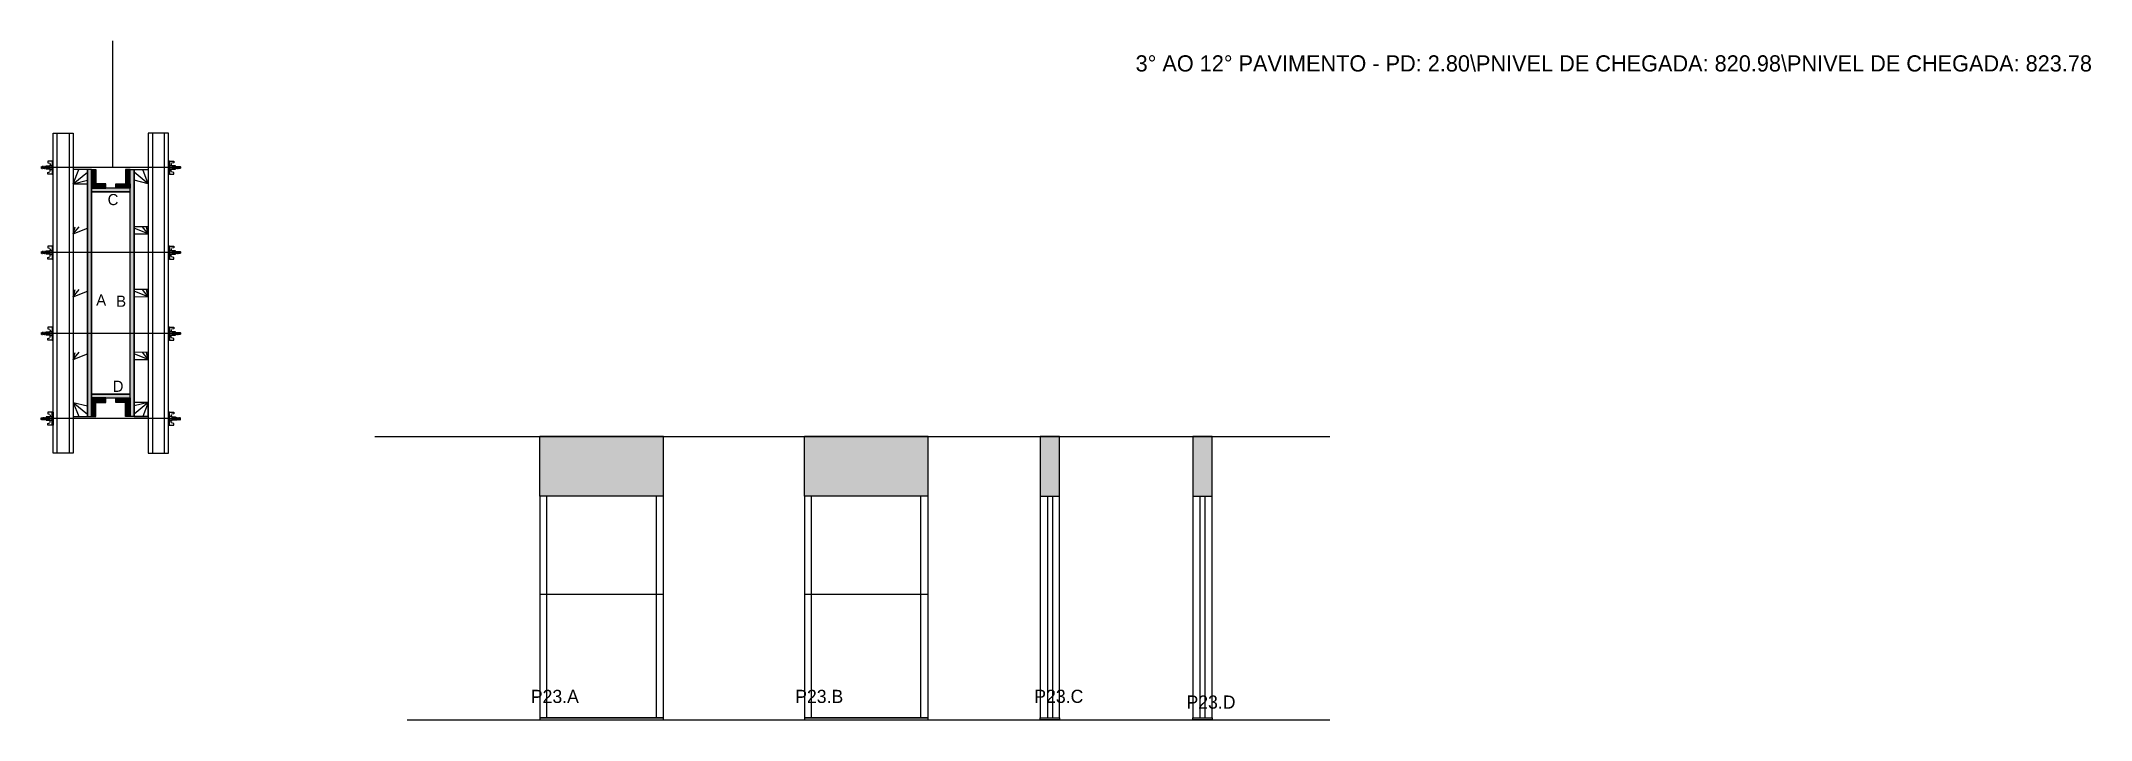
# Model space of a CAD drawing. Header units: metres. Extents: x 7444 to 9467, y 6375 to 7045.
import ezdxf

# ---------------------------------------------------------------- set-up
doc = ezdxf.new("R2010")
doc.units = ezdxf.units.M
for name, color, linetype in [('CHAPA', 7, 'Continuous'), ('COTA', 7, 'Continuous'), ('Hachura', 7, 'Continuous'), ('Madeira', 7, 'Continuous'), ('NOMENCLATURA', 7, 'Continuous'), ('Nível', 7, 'Continuous'), ('Painéis', 7, 'Continuous'), ('Perfil Metálico', 7, 'Continuous'), ('SARR_2.2x7', 7, 'Continuous'), ('SARRAFO', 7, 'Continuous'), ('Texto Seção', 7, 'Continuous'), ('TEXTO_GERAL', 7, 'Continuous')]:
    doc.layers.add(name, color=color, linetype=linetype)

msp = doc.modelspace()

# ---------------------------------------------------------------- hatches: boundary and pattern name
at = {"layer": 'COTA'}
h = msp.add_hatch(color=7, dxfattribs=at)
h.dxf.hatch_style = 1
h.paths.add_polyline_path([(7936.5, 6654.7), (7936.5, 6595.7), (7936.5, 6595.7), (8058.5, 6595.7), (8058.5, 6595.7), (8058.5, 6654.7), (8058.5, 6654.7), (7936.5, 6654.7)])
h = msp.add_hatch(color=7, dxfattribs=at)
h.dxf.hatch_style = 1
h.paths.add_polyline_path([(8197.4, 6654.7), (8197.4, 6595.7), (8197.4, 6595.7), (8319.4, 6595.7), (8319.4, 6595.7), (8319.4, 6654.7), (8319.4, 6654.7), (8197.4, 6654.7)])
h = msp.add_hatch(color=7, dxfattribs=at)
h.dxf.hatch_style = 1
h.paths.add_polyline_path([(8449.2, 6595.7), (8449.2, 6654.7), (8449.2, 6654.7), (8430.2, 6654.7), (8430.2, 6654.7), (8430.2, 6595.7), (8430.2, 6595.7), (8449.2, 6595.7)])
h = msp.add_hatch(color=7, dxfattribs=at)
h.dxf.hatch_style = 1
h.paths.add_polyline_path([(8599.6, 6595.7), (8599.6, 6654.7), (8599.6, 6654.7), (8580.6, 6654.7), (8580.6, 6654.7), (8580.6, 6595.7), (8580.6, 6595.7), (8599.6, 6595.7)])
at = {"layer": 'Hachura'}
h = msp.add_hatch(color=7, dxfattribs=at)
h.dxf.hatch_style = 1
h.paths.add_polyline_path([(7494.2, 6918.4), (7490.2, 6918.4), (7490.2, 6918.4), (7490.2, 6674.4), (7490.2, 6674.4), (7494.2, 6674.4), (7494.2, 6674.4), (7494.2, 6918.4)])
h = msp.add_hatch(color=7, dxfattribs=at)
h.dxf.hatch_style = 1
h.paths.add_polyline_path([(7494.2, 6918.4), (7490.2, 6918.4), (7490.2, 6918.4), (7490.2, 6674.4), (7490.2, 6674.4), (7494.2, 6674.4), (7494.2, 6674.4), (7494.2, 6918.4)])
h = msp.add_hatch(color=7, dxfattribs=at)
h.dxf.hatch_style = 1
h.paths.add_polyline_path([(7494.2, 6904.4), (7498.6, 6904.4), (7498.6, 6904.4), (7498.6, 6918.4), (7498.6, 6918.4), (7494.2, 6918.4), (7494.2, 6918.4), (7494.2, 6904.4)])
h = msp.add_hatch(color=7, dxfattribs=at)
h.dxf.hatch_style = 1
h.paths.add_polyline_path([(7532.2, 6904.4), (7527.8, 6904.4), (7527.8, 6904.4), (7527.8, 6918.4), (7527.8, 6918.4), (7532.2, 6918.4), (7532.2, 6918.4), (7532.2, 6904.4)])
h = msp.add_hatch(color=7, dxfattribs=at)
h.dxf.hatch_style = 1
h.paths.add_polyline_path([(7532.2, 6918.4), (7536.2, 6918.4), (7536.2, 6918.4), (7536.2, 6674.4), (7536.2, 6674.4), (7532.2, 6674.4), (7532.2, 6674.4), (7532.2, 6918.4)])
h = msp.add_hatch(color=7, dxfattribs=at)
h.dxf.hatch_style = 1
h.paths.add_polyline_path([(7532.2, 6918.4), (7536.2, 6918.4), (7536.2, 6918.4), (7536.2, 6674.4), (7536.2, 6674.4), (7532.2, 6674.4), (7532.2, 6674.4), (7532.2, 6918.4)])
h = msp.add_hatch(color=7, dxfattribs=at)
h.dxf.hatch_style = 1
h.paths.add_polyline_path([(7494.2, 6900), (7494.2, 6904.4), (7494.2, 6904.4), (7508.2, 6904.4), (7508.2, 6904.4), (7508.2, 6900), (7508.2, 6900), (7494.2, 6900)])
h = msp.add_hatch(color=7, dxfattribs=at)
h.dxf.hatch_style = 1
h.paths.add_polyline_path([(7532.2, 6896.4), (7532.2, 6900), (7532.2, 6900), (7494.2, 6900), (7494.2, 6900), (7494.2, 6896.4), (7494.2, 6896.4), (7532.2, 6896.4)])
h = msp.add_hatch(color=7, dxfattribs=at)
h.dxf.hatch_style = 1
h.paths.add_polyline_path([(7532.2, 6896.4), (7532.2, 6900), (7532.2, 6900), (7494.2, 6900), (7494.2, 6900), (7494.2, 6896.4), (7494.2, 6896.4), (7532.2, 6896.4)])
h = msp.add_hatch(color=7, dxfattribs=at)
h.dxf.hatch_style = 1
h.paths.add_polyline_path([(7532.2, 6900), (7532.2, 6904.4), (7532.2, 6904.4), (7518.2, 6904.4), (7518.2, 6904.4), (7518.2, 6900), (7518.2, 6900), (7532.2, 6900)])
h = msp.add_hatch(color=7, dxfattribs=at)
h.dxf.hatch_style = 1
h.paths.add_polyline_path([(7532.2, 6692.8), (7532.2, 6696.4), (7532.2, 6696.4), (7494.2, 6696.4), (7494.2, 6696.4), (7494.2, 6692.8), (7494.2, 6692.8), (7532.2, 6692.8)])
h = msp.add_hatch(color=7, dxfattribs=at)
h.dxf.hatch_style = 1
h.paths.add_polyline_path([(7532.2, 6692.8), (7532.2, 6696.4), (7532.2, 6696.4), (7494.2, 6696.4), (7494.2, 6696.4), (7494.2, 6692.8), (7494.2, 6692.8), (7532.2, 6692.8)])
h = msp.add_hatch(color=7, dxfattribs=at)
h.dxf.hatch_style = 1
h.paths.add_polyline_path([(7494.2, 6688.4), (7494.2, 6692.8), (7494.2, 6692.8), (7508.2, 6692.8), (7508.2, 6692.8), (7508.2, 6688.4), (7508.2, 6688.4), (7494.2, 6688.4)])
h = msp.add_hatch(color=7, dxfattribs=at)
h.dxf.hatch_style = 1
h.paths.add_polyline_path([(7494.2, 6688.4), (7498.6, 6688.4), (7498.6, 6688.4), (7498.6, 6674.4), (7498.6, 6674.4), (7494.2, 6674.4), (7494.2, 6674.4), (7494.2, 6688.4)])
h = msp.add_hatch(color=7, dxfattribs=at)
h.dxf.hatch_style = 1
h.paths.add_polyline_path([(7532.2, 6688.4), (7532.2, 6692.8), (7532.2, 6692.8), (7518.2, 6692.8), (7518.2, 6692.8), (7518.2, 6688.4), (7518.2, 6688.4), (7532.2, 6688.4)])
h = msp.add_hatch(color=7, dxfattribs=at)
h.dxf.hatch_style = 1
h.paths.add_polyline_path([(7532.2, 6688.4), (7527.8, 6688.4), (7527.8, 6688.4), (7527.8, 6674.4), (7527.8, 6674.4), (7532.2, 6674.4), (7532.2, 6674.4), (7532.2, 6688.4)])

# ---------------------------------------------------------------- linework, layer by layer
at = {"layer": 'CHAPA', "color": 7, "lineweight": 25}
for points in [[(7494.2, 6918.4), (7490.2, 6918.4), (7490.2, 6674.4), (7494.2, 6674.4)], [(7494.2, 6918.4), (7490.2, 6918.4), (7490.2, 6674.4), (7494.2, 6674.4)], [(7532.2, 6918.4), (7536.2, 6918.4), (7536.2, 6674.4), (7532.2, 6674.4)], [(7532.2, 6918.4), (7536.2, 6918.4), (7536.2, 6674.4), (7532.2, 6674.4)], [(7532.2, 6896.4), (7532.2, 6900), (7494.2, 6900), (7494.2, 6896.4)], [(7532.2, 6896.4), (7532.2, 6900), (7494.2, 6900), (7494.2, 6896.4)], [(7532.2, 6692.8), (7532.2, 6696.4), (7494.2, 6696.4), (7494.2, 6692.8)], [(7532.2, 6692.8), (7532.2, 6696.4), (7494.2, 6696.4), (7494.2, 6692.8)]]:
    msp.add_lwpolyline(points, close=True, dxfattribs=at)
at = {"layer": 'COTA', "color": 7, "lineweight": 25}
for p, q in [((8058.5, 6654.7), (7936.5, 6654.7)), ((7936.5, 6595.7), (7936.5, 6654.7)), ((8058.5, 6595.7), (8058.5, 6654.7)), ((8319.4, 6654.7), (8197.4, 6654.7)), ((8197.4, 6595.7), (8197.4, 6654.7)), ((8319.4, 6595.7), (8319.4, 6654.7))]:
    msp.add_line(p, q, dxfattribs=at)
for points in [[(8449.2, 6595.7), (8449.2, 6654.7), (8430.2, 6654.7), (8430.2, 6595.7)], [(8599.6, 6595.7), (8599.6, 6654.7), (8580.6, 6654.7), (8580.6, 6595.7)]]:
    msp.add_lwpolyline(points, dxfattribs=at)
at = {"layer": 'Defpoints', "color": 7, "lineweight": 25}
msp.add_line((7515.1, 6920.4), (7515.1, 7045.4), dxfattribs=at)
at = {"layer": 'Hachura', "color": 7, "lineweight": 25}
for p, q in [((7444.7, 6921.4), (7444.4, 6921.1)), ((7444.4, 6921.1), (7444.4, 6919.8)), ((7444.7, 6919.5), (7444.4, 6919.8)), ((7445, 6921.4), (7444.7, 6921.4)), ((7444.7, 6921.4), (7444.7, 6921.4)), ((7444.7, 6919.5), (7444.7, 6921.4)), ((7445.3, 6919.5), (7444.7, 6920.8)), ((7445.2, 6919.4), (7444.7, 6920.5)), ((7444.7, 6920), (7445, 6919.3)), ((7444.7, 6919.7), (7444.8, 6919.5)), ((7444.8, 6919.5), (7444.7, 6919.5)), ((7445, 6921.4), (7446, 6919.5)), ((7445, 6921.4), (7446, 6919.5)), ((7445.1, 6921.5), (7446.2, 6919.3)), ((7446.4, 6919.4), (7445.3, 6921.5)), ((7445.3, 6919.5), (7446, 6919.5)), ((7446.2, 6921.4), (7445.5, 6921.4)), ((7446.5, 6919.5), (7445.5, 6921.4)), ((7446.2, 6921.4), (7447.1, 6919.5)), ((7446.3, 6921.5), (7447.3, 6919.3)), ((7447.6, 6919.4), (7446.5, 6921.5)), ((7447.1, 6919.5), (7446.5, 6919.5)), ((7447.3, 6921.4), (7446.7, 6921.4)), ((7447.6, 6919.5), (7446.7, 6921.4)), ((7446.9, 6921.4), (7446.7, 6921.4)), ((7447.3, 6921.4), (7448.3, 6919.5)), ((7447.4, 6921.5), (7448.5, 6919.3)), ((7447.9, 6919.5), (7447.6, 6919.5)), ((7448.7, 6919.4), (7447.7, 6921.5)), ((7448.5, 6921.4), (7447.8, 6921.4)), ((7448.8, 6919.5), (7447.8, 6921.4)), ((7447.9, 6919.5), (7448.3, 6919.5)), ((7448.5, 6921.4), (7449.4, 6919.5)), ((7449.4, 6920.2), (7448.8, 6921.5)), ((7448.8, 6919.5), (7449.4, 6919.5)), ((7449.4, 6920.5), (7449, 6921.4)), ((7449.4, 6921.4), (7449, 6921.4)), ((7581, 6920.4), (7449.2, 6920.4)), ((7449.4, 6918.7), (7449.4, 6922)), ((7449.4, 6922), (7452.7, 6922)), ((7449.4, 6921), (7452.7, 6921)), ((7449.4, 6919.5), (7452.7, 6919.5)), ((7452.7, 6918.7), (7449.4, 6918.7)), ((7449.5, 6918.7), (7449.5, 6922)), ((7456.2, 6926.8), (7451, 6926.8)), ((7451, 6926.8), (7451, 6925.1)), ((7451, 6925.1), (7453.2, 6924.6)), ((7452.7, 6922.3), (7452.7, 6918.4)), ((7455.3, 6922.3), (7452.7, 6922.3)), ((7452.7, 6918.4), (7452.7, 6918.7)), ((7452.7, 6918.4), (7452.7, 6918.7)), ((7452.7, 6918.4), (7455.3, 6918.4)), ((7455.3, 6920.7), (7453.3, 6920.7)), ((7453.3, 6920.2), (7455.3, 6920.2)), ((7453.4, 6924.2), (7453.4, 6922.3)), ((7453.4, 6916.5), (7453.4, 6918.4)), ((7455.2, 6926.7), (7456.2, 6926.7)), ((7455.2, 6926.5), (7456.2, 6926.5)), ((7455.2, 6926.1), (7456.2, 6926.1)), ((7455.2, 6925.7), (7456.2, 6925.7)), ((7455.2, 6924.8), (7456.2, 6924.8)), ((7455.2, 6923.4), (7456.2, 6923.4)), ((7455.2, 6917.3), (7456.2, 6917.3)), ((7455.3, 6926.8), (7455.3, 6913.9)), ((7455.3, 6926.8), (7455.3, 6921.7)), ((7455.3, 6920.4), (7455.3, 6922.3)), ((7455.3, 6921.7), (7455.3, 6921)), ((7455.3, 6920.4), (7456.2, 6920.4)), ((7455.6, 6921.3), (7455.4, 6921.3)), ((7455.4, 6919.4), (7455.8, 6919.4)), ((7456, 6921.3), (7455.6, 6921.3)), ((7456.2, 6913.9), (7456.2, 6926.8)), ((7456.2, 6914.9), (7456.2, 6922.7)), ((7570.2, 6913.9), (7570.2, 6926.8)), ((7570.2, 6926.8), (7575.3, 6926.8)), ((7571.1, 6926.7), (7570.2, 6926.7)), ((7571.1, 6926.5), (7570.2, 6926.5)), ((7571.1, 6926.1), (7570.2, 6926.1)), ((7571.1, 6925.7), (7570.2, 6925.7)), ((7571.1, 6924.8), (7570.2, 6924.8)), ((7571.1, 6923.4), (7570.2, 6923.4)), ((7570.2, 6914.9), (7570.2, 6922.7)), ((7571.1, 6920.4), (7570.2, 6920.4)), ((7571.1, 6917.3), (7570.2, 6917.3)), ((7570.3, 6921.3), (7570.7, 6921.3)), ((7570.9, 6919.4), (7570.5, 6919.4)), ((7570.7, 6921.3), (7571, 6921.3)), ((7571.1, 6926.8), (7571.1, 6913.9)), ((7571.1, 6926.8), (7571.1, 6921.7)), ((7571.1, 6920.4), (7571.1, 6922.3)), ((7571.1, 6922.3), (7573.6, 6922.3)), ((7571.1, 6921.7), (7571.1, 6921)), ((7571.1, 6920.7), (7573.1, 6920.7)), ((7573.1, 6920.2), (7571.1, 6920.2)), ((7573.6, 6918.4), (7571.1, 6918.4)), ((7572.9, 6924.2), (7572.9, 6922.3)), ((7572.9, 6916.5), (7572.9, 6918.4)), ((7575.3, 6925.1), (7573.1, 6924.6)), ((7573.6, 6922.3), (7573.6, 6918.4)), ((7576.9, 6922), (7573.6, 6922)), ((7576.9, 6921), (7573.6, 6921)), ((7576.9, 6919.5), (7573.6, 6919.5)), ((7573.6, 6918.7), (7576.9, 6918.7)), ((7573.6, 6918.4), (7573.6, 6918.7)), ((7573.6, 6918.4), (7573.6, 6918.7)), ((7575.3, 6926.8), (7575.3, 6925.1)), ((7576.8, 6918.7), (7576.8, 6922)), ((7576.9, 6918.7), (7576.9, 6922)), ((7576.9, 6920.2), (7577.5, 6921.5)), ((7577.8, 6921.4), (7576.9, 6919.5)), ((7576.9, 6920.5), (7577.3, 6921.4)), ((7576.9, 6921.4), (7577.3, 6921.4)), ((7577.5, 6919.5), (7576.9, 6919.5)), ((7577.5, 6919.5), (7578.5, 6921.4)), ((7577.6, 6919.4), (7578.7, 6921.5)), ((7578.9, 6921.5), (7577.8, 6919.3)), ((7577.8, 6921.4), (7578.5, 6921.4)), ((7579, 6921.4), (7578, 6919.5)), ((7578.5, 6919.5), (7578, 6919.5)), ((7578.5, 6919.5), (7578.7, 6919.5)), ((7578.7, 6919.4), (7579.8, 6921.5)), ((7578.7, 6919.5), (7579.6, 6921.4)), ((7580.1, 6921.5), (7579, 6919.3)), ((7579, 6921.4), (7579.6, 6921.4)), ((7580.2, 6921.4), (7579.2, 6919.5)), ((7579.2, 6919.5), (7579.8, 6919.5)), ((7579.4, 6921.4), (7579.6, 6921.4)), ((7579.8, 6919.5), (7580.8, 6921.4)), ((7579.9, 6919.4), (7581, 6921.5)), ((7581.2, 6921.5), (7580.1, 6919.3)), ((7580.2, 6921.4), (7580.8, 6921.4)), ((7581.3, 6921.4), (7580.3, 6919.5)), ((7581.3, 6921.4), (7580.3, 6919.5)), ((7581, 6919.5), (7580.3, 6919.5)), ((7581, 6919.5), (7581.6, 6920.8)), ((7581.1, 6919.4), (7581.6, 6920.5)), ((7581.3, 6921.4), (7581.6, 6921.4)), ((7581.6, 6920), (7581.3, 6919.3)), ((7581.6, 6919.7), (7581.5, 6919.5)), ((7581.5, 6919.5), (7581.6, 6919.5)), ((7581.6, 6921.4), (7581.6, 6921.4)), ((7581.6, 6921.4), (7582, 6921.1)), ((7581.6, 6919.5), (7581.6, 6921.4)), ((7581.6, 6919.5), (7582, 6919.8)), ((7582, 6921.1), (7582, 6919.8)), ((7451, 6915.6), (7453.2, 6916.2)), ((7451, 6913.9), (7451, 6915.6)), ((7455.3, 6913.9), (7451, 6913.9)), ((7455.2, 6915.9), (7456.2, 6915.9)), ((7455.2, 6915.1), (7456.2, 6915.1)), ((7455.2, 6914.6), (7456.2, 6914.6)), ((7455.2, 6914.3), (7456.2, 6914.3)), ((7455.2, 6914.1), (7456.2, 6914.1)), ((7455.3, 6913.9), (7456.2, 6913.9)), ((7571.1, 6915.9), (7570.2, 6915.9)), ((7571.1, 6915.1), (7570.2, 6915.1)), ((7571.1, 6914.6), (7570.2, 6914.6)), ((7571.1, 6914.3), (7570.2, 6914.3)), ((7571.1, 6914.1), (7570.2, 6914.1)), ((7571.1, 6913.9), (7570.2, 6913.9)), ((7571.1, 6913.9), (7575.3, 6913.9)), ((7575.3, 6915.6), (7573.1, 6916.2)), ((7575.3, 6913.9), (7575.3, 6915.6)), ((7444.7, 6837.4), (7444.4, 6837.1)), ((7444.4, 6837.1), (7444.4, 6835.8)), ((7444.7, 6835.5), (7444.4, 6835.8)), ((7445, 6837.4), (7444.7, 6837.4)), ((7444.7, 6837.4), (7444.7, 6837.4)), ((7444.7, 6835.5), (7444.7, 6837.4)), ((7445.3, 6835.5), (7444.7, 6836.8)), ((7445.2, 6835.4), (7444.7, 6836.5)), ((7444.7, 6836), (7445, 6835.3)), ((7444.7, 6835.7), (7444.8, 6835.5)), ((7445, 6837.4), (7446, 6835.5)), ((7445, 6837.4), (7446, 6835.5)), ((7445.1, 6837.5), (7446.2, 6835.3)), ((7446.4, 6835.4), (7445.3, 6837.5)), ((7446.2, 6837.4), (7445.5, 6837.4)), ((7446.5, 6835.5), (7445.5, 6837.4)), ((7446.2, 6837.4), (7447.1, 6835.5)), ((7446.3, 6837.5), (7447.3, 6835.3)), ((7447.6, 6835.4), (7446.5, 6837.5)), ((7447.3, 6837.4), (7446.7, 6837.4)), ((7447.6, 6835.5), (7446.7, 6837.4)), ((7446.9, 6837.4), (7446.7, 6837.4)), ((7447.3, 6837.4), (7448.3, 6835.5)), ((7447.4, 6837.5), (7448.5, 6835.3)), ((7448.7, 6835.4), (7447.7, 6837.5)), ((7448.5, 6837.4), (7447.8, 6837.4)), ((7448.8, 6835.5), (7447.8, 6837.4)), ((7448.5, 6837.4), (7449.4, 6835.5)), ((7449.4, 6836.2), (7448.8, 6837.5)), ((7449.4, 6836.5), (7449, 6837.4)), ((7449.4, 6837.4), (7449, 6837.4)), ((7581, 6836.4), (7449.2, 6836.4)), ((7449.4, 6834.7), (7449.4, 6838)), ((7449.4, 6838), (7452.7, 6838)), ((7449.4, 6837), (7452.7, 6837)), ((7449.5, 6834.7), (7449.5, 6838)), ((7456.2, 6842.8), (7451, 6842.8)), ((7451, 6842.8), (7451, 6841.1)), ((7451, 6841.1), (7453.2, 6840.6)), ((7452.7, 6838.3), (7452.7, 6834.4)), ((7455.3, 6838.3), (7452.7, 6838.3)), ((7455.3, 6836.7), (7453.3, 6836.7)), ((7453.3, 6836.2), (7455.3, 6836.2)), ((7453.4, 6840.2), (7453.4, 6838.3)), ((7455.2, 6842.7), (7456.2, 6842.7)), ((7455.2, 6842.5), (7456.2, 6842.5)), ((7455.2, 6842.1), (7456.2, 6842.1)), ((7455.2, 6841.7), (7456.2, 6841.7)), ((7455.2, 6840.8), (7456.2, 6840.8)), ((7455.2, 6839.4), (7456.2, 6839.4)), ((7455.3, 6842.8), (7455.3, 6829.9)), ((7455.3, 6842.8), (7455.3, 6837.7)), ((7455.3, 6836.4), (7455.3, 6838.3)), ((7455.3, 6837.7), (7455.3, 6837)), ((7455.3, 6836.4), (7456.2, 6836.4)), ((7455.6, 6837.3), (7455.4, 6837.3)), ((7456, 6837.3), (7455.6, 6837.3)), ((7456.2, 6829.9), (7456.2, 6842.8)), ((7456.2, 6830.9), (7456.2, 6838.7)), ((7570.2, 6829.9), (7570.2, 6842.8)), ((7570.2, 6842.8), (7575.3, 6842.8)), ((7571.1, 6842.7), (7570.2, 6842.7)), ((7571.1, 6842.5), (7570.2, 6842.5)), ((7571.1, 6842.1), (7570.2, 6842.1)), ((7571.1, 6841.7), (7570.2, 6841.7)), ((7571.1, 6840.8), (7570.2, 6840.8)), ((7571.1, 6839.4), (7570.2, 6839.4)), ((7570.2, 6830.9), (7570.2, 6838.7)), ((7571.1, 6836.4), (7570.2, 6836.4)), ((7570.3, 6837.3), (7570.7, 6837.3)), ((7570.7, 6837.3), (7571, 6837.3)), ((7571.1, 6842.8), (7571.1, 6829.9)), ((7571.1, 6842.8), (7571.1, 6837.7)), ((7571.1, 6836.4), (7571.1, 6838.3)), ((7571.1, 6838.3), (7573.6, 6838.3)), ((7571.1, 6837.7), (7571.1, 6837)), ((7571.1, 6836.7), (7573.1, 6836.7)), ((7573.1, 6836.2), (7571.1, 6836.2)), ((7572.9, 6840.2), (7572.9, 6838.3)), ((7575.3, 6841.1), (7573.1, 6840.6)), ((7573.6, 6838.3), (7573.6, 6834.4)), ((7576.9, 6838), (7573.6, 6838)), ((7576.9, 6837), (7573.6, 6837)), ((7575.3, 6842.8), (7575.3, 6841.1)), ((7576.8, 6834.7), (7576.8, 6838)), ((7576.9, 6834.7), (7576.9, 6838)), ((7576.9, 6836.2), (7577.5, 6837.5)), ((7577.8, 6837.4), (7576.9, 6835.5)), ((7576.9, 6836.5), (7577.3, 6837.4)), ((7576.9, 6837.4), (7577.3, 6837.4)), ((7577.5, 6835.5), (7578.5, 6837.4)), ((7577.6, 6835.4), (7578.7, 6837.5)), ((7578.9, 6837.5), (7577.8, 6835.3)), ((7577.8, 6837.4), (7578.5, 6837.4)), ((7579, 6837.4), (7578, 6835.5)), ((7578.7, 6835.4), (7579.8, 6837.5)), ((7578.7, 6835.5), (7579.6, 6837.4)), ((7580.1, 6837.5), (7579, 6835.3)), ((7579, 6837.4), (7579.6, 6837.4)), ((7580.2, 6837.4), (7579.2, 6835.5)), ((7579.4, 6837.4), (7579.6, 6837.4)), ((7579.8, 6835.5), (7580.8, 6837.4)), ((7579.9, 6835.4), (7581, 6837.5)), ((7581.2, 6837.5), (7580.1, 6835.3)), ((7580.2, 6837.4), (7580.8, 6837.4)), ((7581.3, 6837.4), (7580.3, 6835.5)), ((7581.3, 6837.4), (7580.3, 6835.5)), ((7581, 6835.5), (7581.6, 6836.8)), ((7581.1, 6835.4), (7581.6, 6836.5)), ((7581.3, 6837.4), (7581.6, 6837.4)), ((7581.6, 6836), (7581.3, 6835.3)), ((7581.6, 6835.7), (7581.5, 6835.5)), ((7581.6, 6837.4), (7581.6, 6837.4)), ((7581.6, 6837.4), (7582, 6837.1)), ((7581.6, 6835.5), (7581.6, 6837.4)), ((7581.6, 6835.5), (7582, 6835.8)), ((7582, 6837.1), (7582, 6835.8)), ((7444.8, 6835.5), (7444.7, 6835.5)), ((7445.3, 6835.5), (7446, 6835.5)), ((7447.1, 6835.5), (7446.5, 6835.5)), ((7447.9, 6835.5), (7447.6, 6835.5)), ((7447.9, 6835.5), (7448.3, 6835.5)), ((7448.8, 6835.5), (7449.4, 6835.5)), ((7449.4, 6835.5), (7452.7, 6835.5)), ((7452.7, 6834.7), (7449.4, 6834.7)), ((7451, 6831.6), (7453.2, 6832.2)), ((7451, 6829.9), (7451, 6831.6)), ((7455.3, 6829.9), (7451, 6829.9)), ((7452.7, 6834.4), (7452.7, 6834.7)), ((7452.7, 6834.4), (7452.7, 6834.7)), ((7452.7, 6834.4), (7455.3, 6834.4)), ((7453.4, 6832.5), (7453.4, 6834.4)), ((7455.2, 6833.3), (7456.2, 6833.3)), ((7455.2, 6831.9), (7456.2, 6831.9)), ((7455.2, 6831.1), (7456.2, 6831.1)), ((7455.2, 6830.6), (7456.2, 6830.6)), ((7455.2, 6830.3), (7456.2, 6830.3)), ((7455.2, 6830.1), (7456.2, 6830.1)), ((7455.3, 6829.9), (7456.2, 6829.9)), ((7455.4, 6835.4), (7455.8, 6835.4)), ((7571.1, 6833.3), (7570.2, 6833.3)), ((7571.1, 6831.9), (7570.2, 6831.9)), ((7571.1, 6831.1), (7570.2, 6831.1)), ((7571.1, 6830.6), (7570.2, 6830.6)), ((7571.1, 6830.3), (7570.2, 6830.3)), ((7571.1, 6830.1), (7570.2, 6830.1)), ((7571.1, 6829.9), (7570.2, 6829.9)), ((7570.9, 6835.4), (7570.5, 6835.4)), ((7573.6, 6834.4), (7571.1, 6834.4)), ((7571.1, 6829.9), (7575.3, 6829.9)), ((7572.9, 6832.5), (7572.9, 6834.4)), ((7575.3, 6831.6), (7573.1, 6832.2)), ((7576.9, 6835.5), (7573.6, 6835.5)), ((7573.6, 6834.7), (7576.9, 6834.7)), ((7573.6, 6834.4), (7573.6, 6834.7)), ((7573.6, 6834.4), (7573.6, 6834.7)), ((7575.3, 6829.9), (7575.3, 6831.6)), ((7577.5, 6835.5), (7576.9, 6835.5)), ((7578.5, 6835.5), (7578, 6835.5)), ((7578.5, 6835.5), (7578.7, 6835.5)), ((7579.2, 6835.5), (7579.8, 6835.5)), ((7581, 6835.5), (7580.3, 6835.5)), ((7581.5, 6835.5), (7581.6, 6835.5)), ((7444.7, 6757.4), (7444.4, 6757.1)), ((7444.4, 6757.1), (7444.4, 6755.8)), ((7444.7, 6755.5), (7444.4, 6755.8)), ((7445, 6757.4), (7444.7, 6757.4)), ((7444.7, 6757.4), (7444.7, 6757.4)), ((7444.7, 6755.5), (7444.7, 6757.4)), ((7445.3, 6755.5), (7444.7, 6756.8)), ((7445.2, 6755.4), (7444.7, 6756.5)), ((7444.7, 6756), (7445, 6755.3)), ((7444.7, 6755.7), (7444.8, 6755.5)), ((7444.8, 6755.5), (7444.7, 6755.5)), ((7445, 6757.4), (7446, 6755.5)), ((7445, 6757.4), (7446, 6755.5)), ((7445.1, 6757.5), (7446.2, 6755.3)), ((7446.4, 6755.4), (7445.3, 6757.5)), ((7445.3, 6755.5), (7446, 6755.5)), ((7446.2, 6757.4), (7445.5, 6757.4)), ((7446.5, 6755.5), (7445.5, 6757.4)), ((7446.2, 6757.4), (7447.1, 6755.5)), ((7446.3, 6757.5), (7447.3, 6755.3)), ((7447.6, 6755.4), (7446.5, 6757.5)), ((7447.1, 6755.5), (7446.5, 6755.5)), ((7447.3, 6757.4), (7446.7, 6757.4)), ((7447.6, 6755.5), (7446.7, 6757.4)), ((7446.9, 6757.4), (7446.7, 6757.4)), ((7447.3, 6757.4), (7448.3, 6755.5)), ((7447.4, 6757.5), (7448.5, 6755.3)), ((7447.9, 6755.5), (7447.6, 6755.5)), ((7448.7, 6755.4), (7447.7, 6757.5)), ((7448.5, 6757.4), (7447.8, 6757.4)), ((7448.8, 6755.5), (7447.8, 6757.4)), ((7447.9, 6755.5), (7448.3, 6755.5)), ((7448.5, 6757.4), (7449.4, 6755.5)), ((7449.4, 6756.2), (7448.8, 6757.5)), ((7448.8, 6755.5), (7449.4, 6755.5)), ((7449.4, 6756.5), (7449, 6757.4)), ((7449.4, 6757.4), (7449, 6757.4)), ((7581, 6756.4), (7449.2, 6756.4)), ((7449.4, 6754.7), (7449.4, 6758)), ((7449.4, 6758), (7452.7, 6758)), ((7449.4, 6757), (7452.7, 6757)), ((7449.4, 6755.5), (7452.7, 6755.5)), ((7452.7, 6754.7), (7449.4, 6754.7)), ((7449.5, 6754.7), (7449.5, 6758)), ((7456.2, 6762.8), (7451, 6762.8)), ((7451, 6762.8), (7451, 6761.1)), ((7451, 6761.1), (7453.2, 6760.6)), ((7452.7, 6758.3), (7452.7, 6754.4)), ((7455.3, 6758.3), (7452.7, 6758.3)), ((7452.7, 6754.4), (7452.7, 6754.7)), ((7452.7, 6754.4), (7452.7, 6754.7)), ((7455.3, 6756.7), (7453.3, 6756.7)), ((7453.3, 6756.2), (7455.3, 6756.2)), ((7453.4, 6760.2), (7453.4, 6758.3)), ((7455.2, 6762.7), (7456.2, 6762.7)), ((7455.2, 6762.5), (7456.2, 6762.5)), ((7455.2, 6762.1), (7456.2, 6762.1)), ((7455.2, 6761.7), (7456.2, 6761.7)), ((7455.2, 6760.8), (7456.2, 6760.8)), ((7455.2, 6759.4), (7456.2, 6759.4)), ((7455.3, 6762.8), (7455.3, 6749.9)), ((7455.3, 6762.8), (7455.3, 6757.7)), ((7455.3, 6756.4), (7455.3, 6758.3)), ((7455.3, 6757.7), (7455.3, 6757)), ((7455.3, 6756.4), (7456.2, 6756.4)), ((7455.6, 6757.3), (7455.4, 6757.3)), ((7455.4, 6755.4), (7455.8, 6755.4)), ((7456, 6757.3), (7455.6, 6757.3)), ((7456.2, 6749.9), (7456.2, 6762.8)), ((7456.2, 6750.9), (7456.2, 6758.7)), ((7570.2, 6749.9), (7570.2, 6762.8)), ((7570.2, 6762.8), (7575.3, 6762.8)), ((7571.1, 6762.7), (7570.2, 6762.7)), ((7571.1, 6762.5), (7570.2, 6762.5)), ((7571.1, 6762.1), (7570.2, 6762.1)), ((7571.1, 6761.7), (7570.2, 6761.7)), ((7571.1, 6760.8), (7570.2, 6760.8)), ((7571.1, 6759.4), (7570.2, 6759.4)), ((7570.2, 6750.9), (7570.2, 6758.7)), ((7571.1, 6756.4), (7570.2, 6756.4)), ((7570.3, 6757.3), (7570.7, 6757.3)), ((7570.9, 6755.4), (7570.5, 6755.4)), ((7570.7, 6757.3), (7571, 6757.3)), ((7571.1, 6762.8), (7571.1, 6749.9)), ((7571.1, 6762.8), (7571.1, 6757.7)), ((7571.1, 6756.4), (7571.1, 6758.3)), ((7571.1, 6758.3), (7573.6, 6758.3)), ((7571.1, 6757.7), (7571.1, 6757)), ((7571.1, 6756.7), (7573.1, 6756.7)), ((7573.1, 6756.2), (7571.1, 6756.2)), ((7572.9, 6760.2), (7572.9, 6758.3)), ((7575.3, 6761.1), (7573.1, 6760.6)), ((7573.6, 6758.3), (7573.6, 6754.4)), ((7576.9, 6758), (7573.6, 6758)), ((7576.9, 6757), (7573.6, 6757)), ((7576.9, 6755.5), (7573.6, 6755.5)), ((7573.6, 6754.7), (7576.9, 6754.7)), ((7573.6, 6754.4), (7573.6, 6754.7)), ((7573.6, 6754.4), (7573.6, 6754.7)), ((7575.3, 6762.8), (7575.3, 6761.1)), ((7576.8, 6754.7), (7576.8, 6758)), ((7576.9, 6754.7), (7576.9, 6758)), ((7576.9, 6756.2), (7577.5, 6757.5)), ((7577.8, 6757.4), (7576.9, 6755.5)), ((7576.9, 6756.5), (7577.3, 6757.4)), ((7576.9, 6757.4), (7577.3, 6757.4)), ((7577.5, 6755.5), (7576.9, 6755.5)), ((7577.5, 6755.5), (7578.5, 6757.4)), ((7577.6, 6755.4), (7578.7, 6757.5)), ((7578.9, 6757.5), (7577.8, 6755.3)), ((7577.8, 6757.4), (7578.5, 6757.4)), ((7579, 6757.4), (7578, 6755.5)), ((7578.5, 6755.5), (7578, 6755.5)), ((7578.5, 6755.5), (7578.7, 6755.5)), ((7578.7, 6755.4), (7579.8, 6757.5)), ((7578.7, 6755.5), (7579.6, 6757.4)), ((7580.1, 6757.5), (7579, 6755.3)), ((7579, 6757.4), (7579.6, 6757.4)), ((7580.2, 6757.4), (7579.2, 6755.5)), ((7579.2, 6755.5), (7579.8, 6755.5)), ((7579.4, 6757.4), (7579.6, 6757.4)), ((7579.8, 6755.5), (7580.8, 6757.4)), ((7579.9, 6755.4), (7581, 6757.5)), ((7581.2, 6757.5), (7580.1, 6755.3)), ((7580.2, 6757.4), (7580.8, 6757.4)), ((7581.3, 6757.4), (7580.3, 6755.5)), ((7581.3, 6757.4), (7580.3, 6755.5)), ((7581, 6755.5), (7580.3, 6755.5)), ((7581, 6755.5), (7581.6, 6756.8)), ((7581.1, 6755.4), (7581.6, 6756.5)), ((7581.3, 6757.4), (7581.6, 6757.4)), ((7581.6, 6756), (7581.3, 6755.3)), ((7581.6, 6755.7), (7581.5, 6755.5)), ((7581.5, 6755.5), (7581.6, 6755.5)), ((7581.6, 6757.4), (7581.6, 6757.4)), ((7581.6, 6757.4), (7582, 6757.1)), ((7581.6, 6755.5), (7581.6, 6757.4)), ((7581.6, 6755.5), (7582, 6755.8)), ((7582, 6757.1), (7582, 6755.8)), ((7451, 6751.6), (7453.2, 6752.2)), ((7451, 6749.9), (7451, 6751.6)), ((7455.3, 6749.9), (7451, 6749.9)), ((7452.7, 6754.4), (7455.3, 6754.4)), ((7453.4, 6752.5), (7453.4, 6754.4)), ((7455.2, 6753.3), (7456.2, 6753.3)), ((7455.2, 6751.9), (7456.2, 6751.9)), ((7455.2, 6751.1), (7456.2, 6751.1)), ((7455.2, 6750.6), (7456.2, 6750.6)), ((7455.2, 6750.3), (7456.2, 6750.3)), ((7455.2, 6750.1), (7456.2, 6750.1)), ((7455.3, 6749.9), (7456.2, 6749.9)), ((7571.1, 6753.3), (7570.2, 6753.3)), ((7571.1, 6751.9), (7570.2, 6751.9)), ((7571.1, 6751.1), (7570.2, 6751.1)), ((7571.1, 6750.6), (7570.2, 6750.6)), ((7571.1, 6750.3), (7570.2, 6750.3)), ((7571.1, 6750.1), (7570.2, 6750.1)), ((7571.1, 6749.9), (7570.2, 6749.9)), ((7573.6, 6754.4), (7571.1, 6754.4)), ((7571.1, 6749.9), (7575.3, 6749.9)), ((7572.9, 6752.5), (7572.9, 6754.4)), ((7575.3, 6751.6), (7573.1, 6752.2)), ((7575.3, 6749.9), (7575.3, 6751.6)), ((7449.4, 6674), (7449.4, 6670.7)), ((7452.7, 6674), (7449.4, 6674)), ((7449.5, 6674), (7449.5, 6670.7)), ((7455.3, 6678.8), (7451, 6678.8)), ((7451, 6678.8), (7451, 6677.1)), ((7451, 6677.1), (7453.2, 6676.6)), ((7452.7, 6670.4), (7452.7, 6674.3)), ((7452.7, 6674.3), (7455.3, 6674.3)), ((7452.7, 6674.3), (7452.7, 6674)), ((7452.7, 6674.3), (7452.7, 6674)), ((7453.4, 6676.2), (7453.4, 6674.3)), ((7455.2, 6678.7), (7456.2, 6678.7)), ((7455.2, 6678.5), (7456.2, 6678.5)), ((7455.2, 6678.1), (7456.2, 6678.1)), ((7455.2, 6677.7), (7456.2, 6677.7)), ((7455.2, 6676.8), (7456.2, 6676.8)), ((7455.2, 6675.4), (7456.2, 6675.4)), ((7455.3, 6665.9), (7455.3, 6678.8)), ((7455.3, 6678.8), (7456.2, 6678.8)), ((7456.2, 6678.8), (7456.2, 6665.9)), ((7456.2, 6677.9), (7456.2, 6670)), ((7570.2, 6678.8), (7570.2, 6665.9)), ((7571.1, 6678.8), (7570.2, 6678.8)), ((7571.1, 6678.7), (7570.2, 6678.7)), ((7571.1, 6678.5), (7570.2, 6678.5)), ((7571.1, 6678.1), (7570.2, 6678.1)), ((7570.2, 6677.9), (7570.2, 6670)), ((7571.1, 6677.7), (7570.2, 6677.7)), ((7571.1, 6676.8), (7570.2, 6676.8)), ((7571.1, 6675.4), (7570.2, 6675.4)), ((7571.1, 6665.9), (7571.1, 6678.8)), ((7571.1, 6678.8), (7575.3, 6678.8)), ((7573.6, 6674.3), (7571.1, 6674.3)), ((7572.9, 6676.2), (7572.9, 6674.3)), ((7575.3, 6677.1), (7573.1, 6676.6)), ((7573.6, 6670.4), (7573.6, 6674.3)), ((7573.6, 6674.3), (7573.6, 6674)), ((7573.6, 6674.3), (7573.6, 6674)), ((7573.6, 6674), (7576.9, 6674)), ((7575.3, 6678.8), (7575.3, 6677.1)), ((7576.8, 6674), (7576.8, 6670.7)), ((7576.9, 6674), (7576.9, 6670.7)), ((7444.7, 6673.3), (7444.4, 6672.9)), ((7444.4, 6671.6), (7444.4, 6672.9)), ((7444.7, 6671.3), (7444.4, 6671.6)), ((7444.7, 6672.7), (7445, 6673.4)), ((7445.2, 6673.4), (7444.7, 6672.2)), ((7444.7, 6673), (7444.8, 6673.3)), ((7444.8, 6673.3), (7444.7, 6673.3)), ((7445.3, 6673.3), (7444.7, 6672)), ((7444.7, 6673.3), (7444.7, 6671.3)), ((7445, 6671.3), (7444.7, 6671.3)), ((7444.7, 6671.3), (7444.7, 6671.3)), ((7445, 6671.3), (7446, 6673.3)), ((7445, 6671.3), (7446, 6673.3)), ((7445.1, 6671.3), (7446.2, 6673.4)), ((7446.4, 6673.4), (7445.3, 6671.2)), ((7445.3, 6673.3), (7446, 6673.3)), ((7446.5, 6673.3), (7445.5, 6671.3)), ((7446.2, 6671.3), (7445.5, 6671.3)), ((7446.2, 6671.3), (7447.1, 6673.3)), ((7446.3, 6671.3), (7447.3, 6673.4)), ((7447.6, 6673.4), (7446.5, 6671.2)), ((7447.1, 6673.3), (7446.5, 6673.3)), ((7447.6, 6673.3), (7446.7, 6671.3)), ((7447.3, 6671.3), (7446.7, 6671.3)), ((7446.9, 6671.3), (7446.7, 6671.3)), ((7447.3, 6671.3), (7448.3, 6673.3)), ((7447.4, 6671.3), (7448.5, 6673.4)), ((7447.9, 6673.3), (7447.6, 6673.3)), ((7448.7, 6673.4), (7447.7, 6671.2)), ((7448.8, 6673.3), (7447.8, 6671.3)), ((7448.5, 6671.3), (7447.8, 6671.3)), ((7447.9, 6673.3), (7448.3, 6673.3)), ((7448.5, 6671.3), (7449.4, 6673.3)), ((7448.8, 6673.3), (7449.4, 6673.3)), ((7449.4, 6672.5), (7448.8, 6671.2)), ((7449.4, 6672.2), (7449, 6671.3)), ((7449.4, 6671.3), (7449, 6671.3)), ((7581, 6672.4), (7449.2, 6672.4)), ((7449.4, 6673.3), (7452.7, 6673.3)), ((7449.4, 6671.7), (7452.7, 6671.7)), ((7449.4, 6670.7), (7452.7, 6670.7)), ((7451, 6667.6), (7453.2, 6668.2)), ((7451, 6665.9), (7451, 6667.6)), ((7456.2, 6665.9), (7451, 6665.9)), ((7455.3, 6670.4), (7452.7, 6670.4)), ((7453.3, 6672.6), (7455.3, 6672.6)), ((7455.3, 6672), (7453.3, 6672)), ((7453.4, 6668.5), (7453.4, 6670.4)), ((7455.2, 6669.3), (7456.2, 6669.3)), ((7455.2, 6667.9), (7456.2, 6667.9)), ((7455.2, 6667.1), (7456.2, 6667.1)), ((7455.2, 6666.6), (7456.2, 6666.6)), ((7455.2, 6666.3), (7456.2, 6666.3)), ((7455.2, 6666.1), (7456.2, 6666.1)), ((7455.3, 6672.4), (7455.3, 6670.4)), ((7455.3, 6672.4), (7456.2, 6672.4)), ((7455.3, 6671.1), (7455.3, 6671.7)), ((7455.3, 6665.9), (7455.3, 6671.1)), ((7455.4, 6673.3), (7455.8, 6673.3)), ((7455.6, 6671.4), (7455.4, 6671.4)), ((7456, 6671.4), (7455.6, 6671.4)), ((7571.1, 6672.4), (7570.2, 6672.4)), ((7571.1, 6669.3), (7570.2, 6669.3)), ((7571.1, 6667.9), (7570.2, 6667.9)), ((7571.1, 6667.1), (7570.2, 6667.1)), ((7571.1, 6666.6), (7570.2, 6666.6)), ((7571.1, 6666.3), (7570.2, 6666.3)), ((7571.1, 6666.1), (7570.2, 6666.1)), ((7570.2, 6665.9), (7575.3, 6665.9)), ((7570.3, 6671.4), (7570.7, 6671.4)), ((7570.9, 6673.3), (7570.5, 6673.3)), ((7570.7, 6671.4), (7571, 6671.4)), ((7573.1, 6672.6), (7571.1, 6672.6)), ((7571.1, 6672.4), (7571.1, 6670.4)), ((7571.1, 6672), (7573.1, 6672)), ((7571.1, 6671.1), (7571.1, 6671.7)), ((7571.1, 6665.9), (7571.1, 6671.1)), ((7571.1, 6670.4), (7573.6, 6670.4)), ((7572.9, 6668.5), (7572.9, 6670.4)), ((7575.3, 6667.6), (7573.1, 6668.2)), ((7576.9, 6673.3), (7573.6, 6673.3)), ((7576.9, 6671.7), (7573.6, 6671.7)), ((7576.9, 6670.7), (7573.6, 6670.7)), ((7575.3, 6665.9), (7575.3, 6667.6)), ((7577.5, 6673.3), (7576.9, 6673.3)), ((7577.8, 6671.3), (7576.9, 6673.3)), ((7576.9, 6672.5), (7577.5, 6671.2)), ((7576.9, 6672.2), (7577.3, 6671.3)), ((7576.9, 6671.3), (7577.3, 6671.3)), ((7577.5, 6673.3), (7578.5, 6671.3)), ((7577.6, 6673.4), (7578.7, 6671.2)), ((7578.9, 6671.3), (7577.8, 6673.4)), ((7577.8, 6671.3), (7578.5, 6671.3)), ((7578.5, 6673.3), (7578, 6673.3)), ((7579, 6671.3), (7578, 6673.3)), ((7578.5, 6673.3), (7578.7, 6673.3)), ((7578.7, 6673.4), (7579.8, 6671.2)), ((7578.7, 6673.3), (7579.6, 6671.3)), ((7580.1, 6671.3), (7579, 6673.4)), ((7579, 6671.3), (7579.6, 6671.3)), ((7579.2, 6673.3), (7579.8, 6673.3)), ((7580.2, 6671.3), (7579.2, 6673.3)), ((7579.4, 6671.3), (7579.6, 6671.3)), ((7579.8, 6673.3), (7580.8, 6671.3)), ((7579.9, 6673.4), (7581, 6671.2)), ((7581.2, 6671.3), (7580.1, 6673.4)), ((7580.2, 6671.3), (7580.8, 6671.3)), ((7581.3, 6671.3), (7580.3, 6673.3)), ((7581, 6673.3), (7580.3, 6673.3)), ((7581.3, 6671.3), (7580.3, 6673.3)), ((7581, 6673.3), (7581.6, 6672)), ((7581.1, 6673.4), (7581.6, 6672.2)), ((7581.6, 6672.7), (7581.3, 6673.4)), ((7581.3, 6671.3), (7581.6, 6671.3)), ((7581.6, 6673), (7581.5, 6673.3)), ((7581.5, 6673.3), (7581.6, 6673.3)), ((7581.6, 6673.3), (7582, 6672.9)), ((7581.6, 6673.3), (7581.6, 6671.3)), ((7581.6, 6671.3), (7582, 6671.6)), ((7581.6, 6671.3), (7581.6, 6671.3)), ((7582, 6671.6), (7582, 6672.9))]:
    msp.add_line(p, q, dxfattribs=at)
at = {"layer": 'Madeira', "color": 7, "lineweight": 25}
for p, q in [((7476.2, 6904.3), (7481.6, 6918.3)), ((7550.2, 6904.3), (7544.7, 6918.3)), ((7476.2, 6904.3), (7490.1, 6915.9)), ((7476.2, 6904.3), (7490.2, 6907.8)), ((7550.2, 6904.3), (7536.2, 6915.9)), ((7550.2, 6904.3), (7536.2, 6907.8)), ((7476.1, 6854.8), (7481.9, 6861.9)), ((7476.1, 6854.8), (7477.9, 6861.8)), ((7476.1, 6854.8), (7490.1, 6860.3)), ((7550.2, 6854.8), (7536.2, 6860.3)), ((7550.2, 6854.8), (7544.4, 6861.9)), ((7550.2, 6854.8), (7548.4, 6861.8)), ((7476.1, 6792.8), (7481.9, 6799.9)), ((7476.1, 6792.8), (7477.9, 6799.8)), ((7476.1, 6792.8), (7490.1, 6798.3)), ((7550.2, 6792.8), (7536.2, 6798.3)), ((7550.2, 6792.8), (7544.4, 6799.9)), ((7550.2, 6792.8), (7548.4, 6799.8)), ((7476.1, 6730.8), (7481.9, 6737.9)), ((7476.1, 6730.8), (7477.9, 6737.8)), ((7476.1, 6730.8), (7490.1, 6736.3)), ((7550.2, 6730.8), (7536.2, 6736.3)), ((7550.2, 6730.8), (7544.4, 6737.9)), ((7550.2, 6730.8), (7548.4, 6737.8)), ((7476.1, 6688.3), (7490.2, 6676.8)), ((7476.1, 6688.3), (7490.1, 6684.9)), ((7476.1, 6688.3), (7481.6, 6674.4)), ((7550.2, 6688.3), (7536.2, 6676.8)), ((7550.2, 6688.3), (7536.2, 6684.9)), ((7550.2, 6688.3), (7544.7, 6674.4))]:
    msp.add_line(p, q, dxfattribs=at)
for points in [[(7476.2, 6904.3), (7490.2, 6904.4), (7490.1, 6918.4), (7476.1, 6918.3)], [(7476.1, 6674.3), (7490.1, 6674.4), (7490.1, 6918.4), (7476.1, 6918.3)], [(7550.2, 6674.3), (7536.2, 6674.4), (7536.2, 6918.4), (7550.2, 6918.3)], [(7550.2, 6854.8), (7550.2, 6861.8), (7536.2, 6861.9), (7536.2, 6854.9)], [(7550.2, 6792.8), (7550.2, 6799.8), (7536.2, 6799.9), (7536.2, 6792.9)], [(7550.2, 6730.8), (7550.2, 6737.8), (7536.2, 6737.9), (7536.2, 6730.9)], [(7550.2, 6688.3), (7536.2, 6688.4), (7536.2, 6674.4), (7550.2, 6674.3)]]:
    msp.add_lwpolyline(points, close=True, dxfattribs=at)
at = {"layer": 'Nível', "color": 7, "lineweight": 25}
for p, q in [((7773.7, 6654.7), (8715.7, 6654.7)), ((7805.5, 6374.7), (8715.7, 6374.7))]:
    msp.add_line(p, q, dxfattribs=at)
at = {"layer": 'Painéis', "color": 7, "lineweight": 25}
for p, q in [((7936.5, 6595.7), (7936.5, 6374.7)), ((8058.5, 6595.7), (7936.5, 6595.7)), ((8058.5, 6374.7), (8058.5, 6595.7)), ((8197.4, 6595.7), (8197.4, 6374.7)), ((8319.4, 6595.7), (8197.4, 6595.7)), ((8319.4, 6374.7), (8319.4, 6595.7)), ((8430.2, 6595.7), (8430.2, 6376.7)), ((8430.2, 6595.7), (8449.2, 6595.7)), ((8449.2, 6376.7), (8449.2, 6595.7)), ((8580.6, 6595.7), (8580.6, 6376.7)), ((8580.6, 6595.7), (8599.6, 6595.7)), ((8599.6, 6376.7), (8599.6, 6595.7)), ((8058.5, 6498.7), (7936.5, 6498.7)), ((8319.4, 6498.7), (8197.4, 6498.7)), ((7936.5, 6376.7), (8058.5, 6376.7)), ((8197.4, 6376.7), (8319.4, 6376.7)), ((8430.2, 6376.7), (8449.2, 6376.7)), ((8580.6, 6376.7), (8599.6, 6376.7))]:
    msp.add_line(p, q, dxfattribs=at)
for points in [[(7494.2, 6696.4), (7532.2, 6696.4), (7532.2, 6896.4), (7494.2, 6896.4)], [(8058.5, 6376.7), (7936.5, 6376.7), (7936.5, 6374.7), (8058.5, 6374.7)], [(8319.4, 6376.7), (8197.4, 6376.7), (8197.4, 6374.7), (8319.4, 6374.7)], [(8430.2, 6376.7), (8449.2, 6376.7), (8449.2, 6374.7), (8430.2, 6374.7)], [(8580.6, 6376.7), (8599.6, 6376.7), (8599.6, 6374.7), (8580.6, 6374.7)]]:
    msp.add_lwpolyline(points, close=True, dxfattribs=at)
at = {"layer": 'Perfil Metálico', "color": 7, "lineweight": 25}
for points in [[(7456.2, 6954.4), (7476.2, 6954.4), (7476.2, 6638.4), (7456.2, 6638.4)], [(7472.2, 6638.4), (7460.2, 6638.4), (7460.2, 6954.4), (7472.2, 6954.4)], [(7570.2, 6954.4), (7550.2, 6954.4), (7550.2, 6638.4), (7570.2, 6638.4)], [(7554.2, 6638.4), (7566.2, 6638.4), (7566.2, 6954.4), (7554.2, 6954.4)]]:
    msp.add_lwpolyline(points, close=True, dxfattribs=at)
at = {"layer": 'SARR_2.2x7', "color": 7, "lineweight": 25}
for p, q in [((7943.5, 6498.7), (7943.5, 6595.7)), ((8051.5, 6498.7), (8051.5, 6595.7)), ((8204.4, 6498.7), (8204.4, 6595.7)), ((8312.4, 6498.7), (8312.4, 6595.7)), ((8437.2, 6595.7), (8437.2, 6376.7)), ((8442.2, 6595.7), (8442.2, 6376.7)), ((8587.6, 6595.7), (8587.6, 6376.7)), ((8592.6, 6595.7), (8592.6, 6376.7)), ((7943.5, 6376.7), (7943.5, 6498.7)), ((8051.5, 6376.7), (8051.5, 6498.7)), ((8204.4, 6376.7), (8204.4, 6498.7)), ((8312.4, 6376.7), (8312.4, 6498.7)), ((7943.5, 6376.7), (7943.5, 6376.7)), ((8051.5, 6376.7), (8051.5, 6376.7)), ((8204.4, 6376.7), (8204.4, 6376.7)), ((8312.4, 6376.7), (8312.4, 6376.7))]:
    msp.add_line(p, q, dxfattribs=at)
at = {"layer": 'SARRAFO', "color": 7, "lineweight": 25}
for points in [[(7498.6, 6918.4), (7498.6, 6904.4), (7494.2, 6904.4), (7494.2, 6918.4)], [(7527.8, 6918.4), (7527.8, 6904.4), (7532.2, 6904.4), (7532.2, 6918.4)], [(7508.2, 6904.4), (7494.2, 6904.4), (7494.2, 6900), (7508.2, 6900)], [(7518.2, 6904.4), (7532.2, 6904.4), (7532.2, 6900), (7518.2, 6900)], [(7508.2, 6692.8), (7494.2, 6692.8), (7494.2, 6688.4), (7508.2, 6688.4)], [(7498.6, 6674.4), (7498.6, 6688.4), (7494.2, 6688.4), (7494.2, 6674.4)], [(7518.2, 6692.8), (7532.2, 6692.8), (7532.2, 6688.4), (7518.2, 6688.4)], [(7527.8, 6674.4), (7527.8, 6688.4), (7532.2, 6688.4), (7532.2, 6674.4)]]:
    msp.add_lwpolyline(points, close=True, dxfattribs=at)

# ---------------------------------------------------------------- texts
at = {"layer": 'NOMENCLATURA', "color": 7, "lineweight": 25}
msp.add_text('3° AO 12° PAVIMENTO - PD: 2.80\\PNIVEL DE CHEGADA: 820.98\\PNIVEL DE CHEGADA: 823.78', height=16, dxfattribs=at).set_placement((8524.2, 7015.2))
at = {"layer": 'Texto Seção', "color": 7, "lineweight": 25}
for s, p in [('P23.A', (7927.6, 6391.5)), ('P23.B', (8188.4, 6391.5)), ('P23.C', (8424.3, 6391.6)), ('P23.D', (8574.4, 6385.9))]:
    msp.add_text(s, height=13, dxfattribs=at).set_placement(p)
at = {"layer": 'TEXTO_GERAL', "color": 7, "lineweight": 25}
for s, p in [('C', (7510.1, 6883.2)), ('A', (7498.8, 6784)), ('B', (7518.5, 6782.8)), ('D', (7515.1, 6698.8))]:
    msp.add_text(s, height=11, dxfattribs=at).set_placement(p)

doc.saveas('drawing.dxf')
